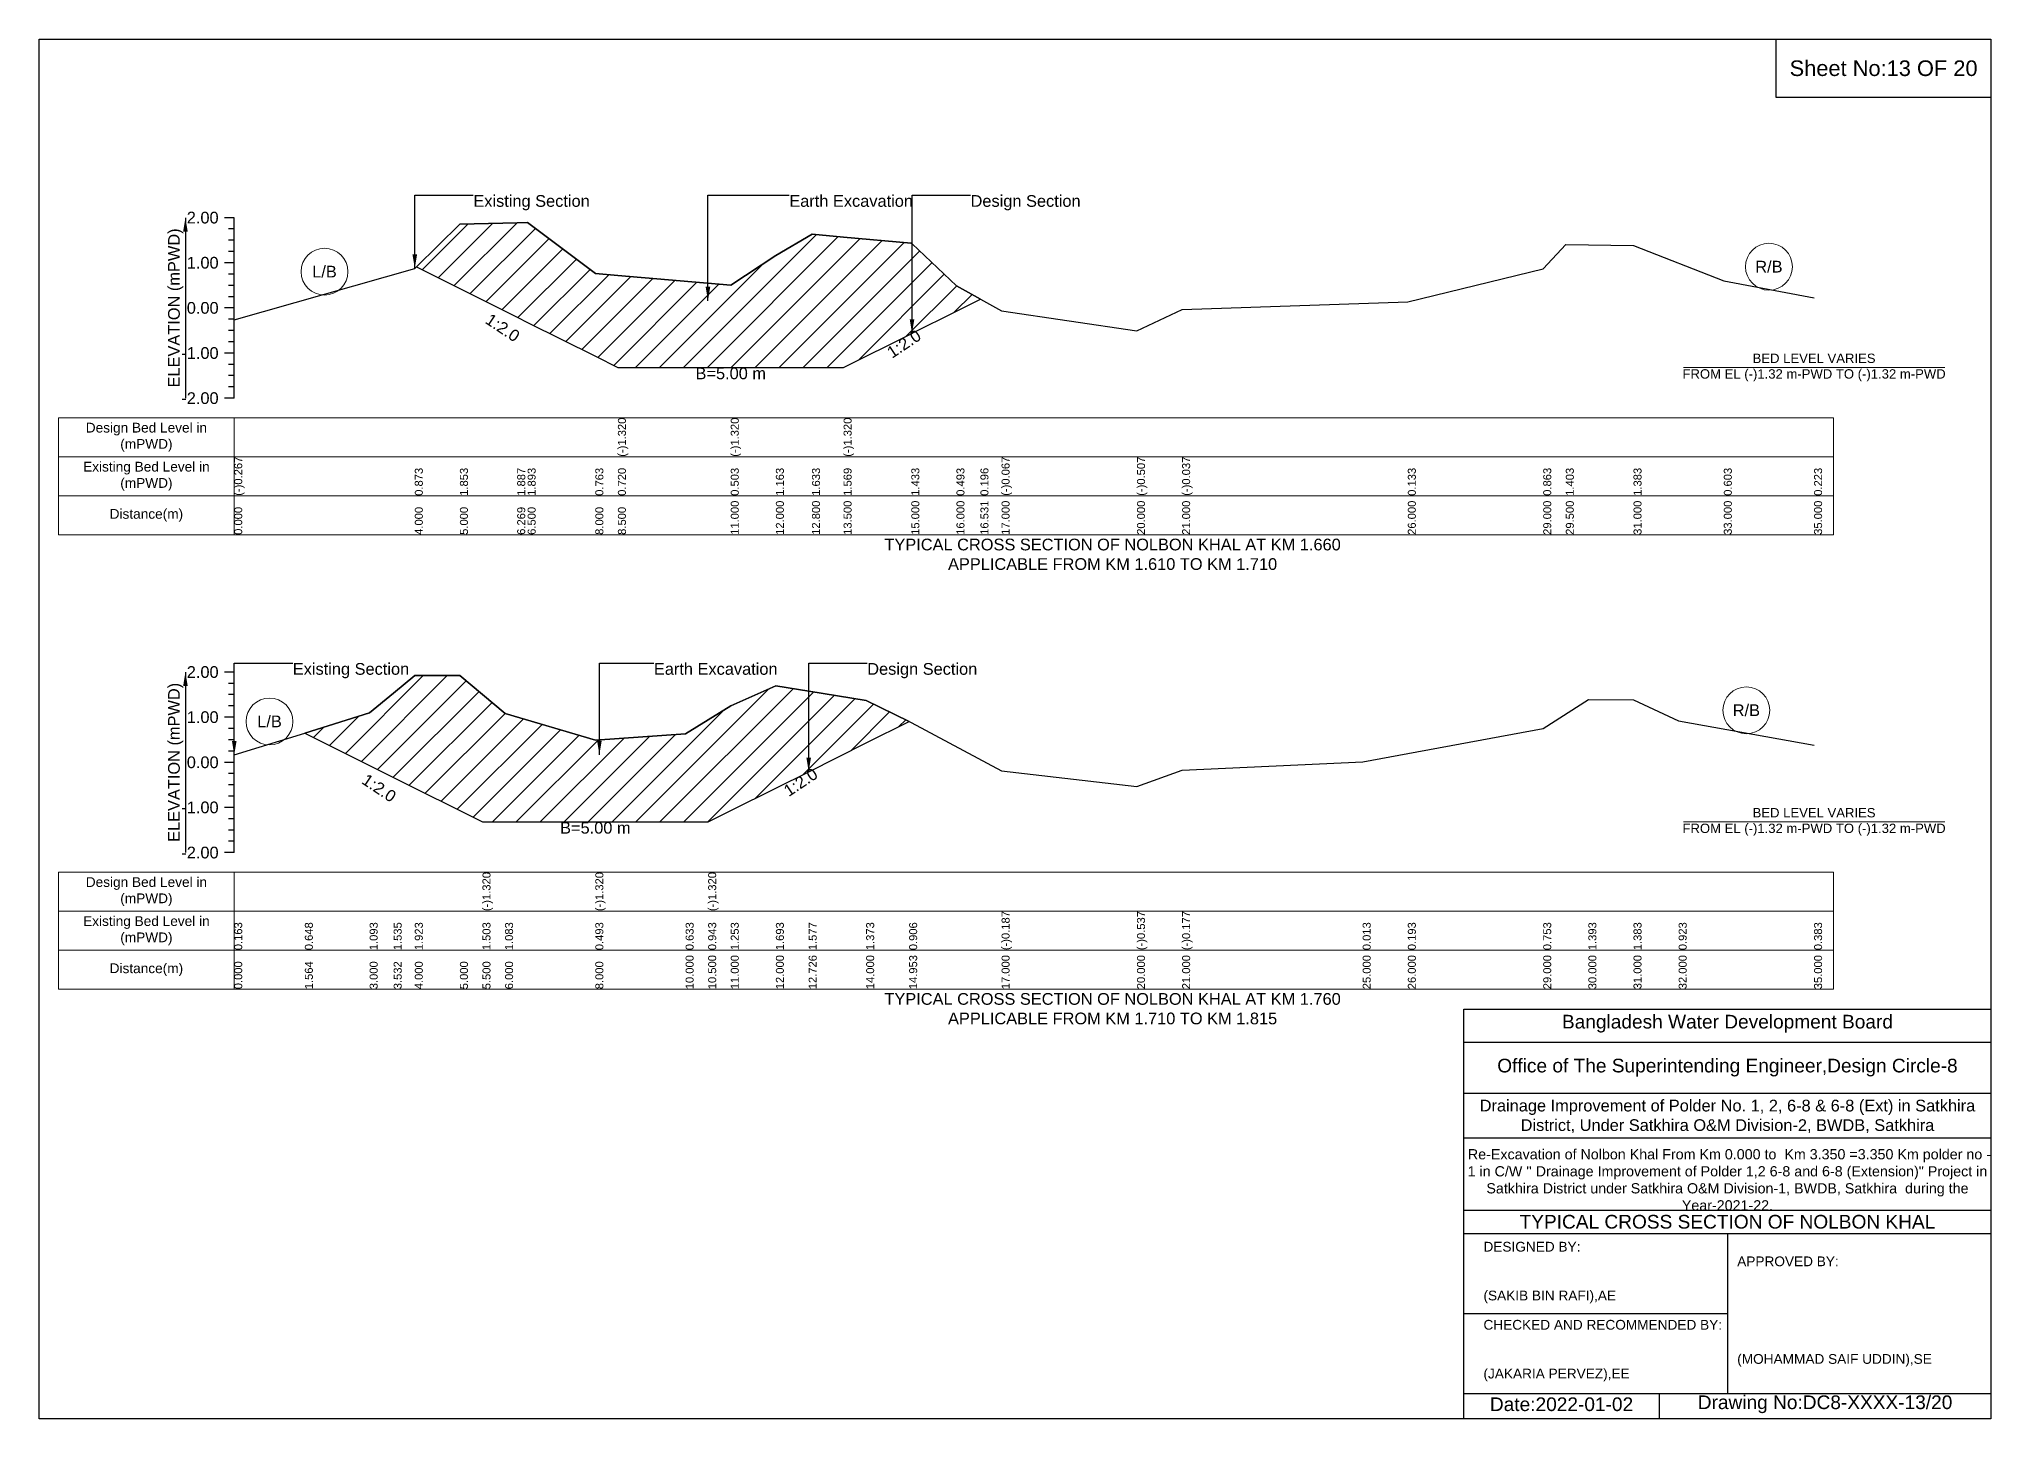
# Model space of a CAD drawing. Header units: inches. Extents: x 91000 to 298000, y -5656 to 0.
# Drawn here: x 220000 to 228000, y -5656 to 0 of the extents above; entities that cross this region are included whole.
import ezdxf

# ---------------------------------------------------------------- set-up
doc = ezdxf.new("R2010")
doc.units = ezdxf.units.IN
doc.header["$LTSCALE"] = 7
doc.header["$MEASUREMENT"] = 0
for name, color, linetype, lineweight in [('Cross section Data Border', 7, 'Continuous', 9), ('Cross Section Labels', 7, 'Continuous', 9), ('Existing_Bed_Level for Xsection', 7, 'Continuous', 25)]:
    doc.layers.add(name, color=color, linetype=linetype, lineweight=lineweight)
doc.styles.get("Standard").update_dxf_attribs({"font": 'arial.ttf'})
doc.dimstyles.get("Standard").update_dxf_attribs({"dimtxt": 0.18, "dimasz": 0.18, "dimexe": 0.18, "dimexo": 0.0625, "dimgap": 0.09, "dimtad": 0, "dimtih": 1, "dimtoh": 1, "dimdec": 4, "dimzin": 0, "dimdsep": 46, "dimtxsty": 'Standard', "dimcen": 0.09, "dimadec": 0, "dimazin": 0, "dimtfac": 1, "dimtdec": 4, "dimtofl": 0, "dimtmove": 0, "dimatfit": 3, "dimfxl": 1, "dimtolj": 1, "dimtzin": 0, "dimarcsym": 0})

msp = doc.modelspace()

# ---------------------------------------------------------------- hatches: boundary and pattern name
at = {"layer": 'Existing_Bed_Level for Xsection'}
h = msp.add_hatch(dxfattribs=at)
h.set_pattern_fill('ANSI31', color=256, scale=555, style=0)
h.paths.add_polyline_path([(221547.1, -933.7), (221725, -1022.7), (221959.8, -1140.1), (222002.5, -1161.4), (222280, -1300.2), (222372.5, -1346.4), (222835, -1346.4), (223020, -1346.4), (223168, -1346.4), (223297.5, -1346.4), (223575, -1207.7), (223577.9, -1206.2), (223760, -1115.2), (223858.3, -1066), (223760, -1011), (223577.9, -839.8), (223575, -837.1), (223297.5, -811.9), (223168, -800.1), (223020, -887.1), (222835, -1009.1), (222372.5, -969.1), (222280, -961), (222002.5, -752), (221959.8, -753.1), (221725, -759.4)])
h = msp.add_hatch(dxfattribs=at)
h.set_pattern_fill('ANSI31', color=256, scale=555, style=0)
h.paths.add_polyline_path([(221089.4, -2844.8), (221355, -2977.6), (221453.4, -3026.8), (221540, -3070.1), (221725, -3162.6), (221817.5, -3208.9), (221910, -3208.9), (222280, -3208.9), (222650, -3208.9), (222742.5, -3208.9), (222835, -3162.6), (223020, -3070.1), (223154.4, -3002.9), (223390, -2885.1), (223566.2, -2797), (223390, -2710.7), (223154.4, -2672.9), (223020, -2651.4), (222835, -2732.8), (222742.5, -2790.2), (222650, -2847.6), (222280, -2873.4), (221910, -2764.3), (221817.5, -2686.6), (221725, -2608.9), (221540, -2608.9), (221453.4, -2680.7), (221355, -2762.4)])

# ---------------------------------------------------------------- linework, layer by layer
for points in [[(220000, 0), (228000, 0), (228000, -5656), (220000, -5656)], [(227120, 0), (228000, 0), (228000, -240), (227120, -240)]]:
    msp.add_lwpolyline(points, close=True)
for points in [[(225840, -5656), (225840, -3976), (228000, -3976)], [(225840, -4112), (228000, -4112)], [(225840, -4320), (228000, -4320)], [(225840, -4504), (228000, -4504)], [(225840, -4800), (228000, -4800)], [(225840, -4896), (228000, -4896)], [(226920, -4896), (226920, -5552)], [(225840, -5224), (226920, -5224)], [(225840, -5552), (228000, -5552)], [(226640, -5552), (226640, -5656)]]:
    msp.add_lwpolyline(points)
at = {"layer": 'Cross section Data Border'}
for points in [[(220080, -1552.2), (227355, -1552.2), (227355, -2032.2), (220080, -2032.2)], [(220080, -3414.7), (227355, -3414.7), (227355, -3894.7), (220080, -3894.7)]]:
    msp.add_lwpolyline(points, close=True, dxfattribs=at)
for points in [[(220800, -1552.2), (220800, -2032.2)], [(220080, -1712.2), (227355, -1712.2)], [(220080, -1872.2), (227355, -1872.2)], [(220800, -3414.7), (220800, -3894.7)], [(220080, -3574.7), (227355, -3574.7)], [(220080, -3734.7), (227355, -3734.7)]]:
    msp.add_lwpolyline(points, dxfattribs=at)
at = {"layer": 'Cross Section Labels'}
for points in [[(226739.2, -1346.4), (227810.8, -1346.4)], [(226739.2, -3208.9), (227810.8, -3208.9)]]:
    msp.add_lwpolyline(points, dxfattribs=at)
for centre in [(221170, -953.6), (227090, -933.3), (220944.7, -2797.1), (226997.5, -2751.3)]:
    msp.add_circle(centre, 96, dxfattribs=at)
at = {"layer": 'Existing_Bed_Level for Xsection'}
for points in [[(220800, -732.2), (220760, -732.2)], [(220800, -778.5), (220776, -778.5)], [(220800, -1472.2), (220800, -1287.2), (220800, -1102.2), (220800, -917.2), (220800, -732.2)], [(220800, -1151.6), (221540, -940.7), (221547.1, -933.7), (221725, -759.4), (221959.8, -753.1), (222002.5, -752), (222280, -961), (222372.5, -969.1), (222372.5, -969.1), (222835, -1009.1), (222835, -1009.1), (223020, -887.1), (223168, -800.1), (223297.5, -811.9), (223297.5, -811.9), (223575, -837.1), (223577.9, -839.8), (223760, -1011), (223858.3, -1066), (223945, -1114.6), (224500, -1196), (224685, -1109), (225610, -1077.6), (226165, -942.5), (226257.5, -842.7), (226535, -846.4), (226905, -990.7), (227275, -1061)], [(220800, -824.7), (220776, -824.7)], [(220800, -871), (220776, -871)], [(220800, -917.2), (220760, -917.2)], [(220800, -963.5), (220776, -963.5)], [(220800, -1009.7), (220776, -1009.7)], [(220800, -1102.2), (220760, -1102.2)], [(220800, -1056), (220776, -1056)], [(220800, -1148.5), (220776, -1148.5)], [(220800, -1194.7), (220776, -1194.7)], [(220800, -1241), (220776, -1241)], [(220800, -1287.2), (220760, -1287.2)], [(220800, -1333.5), (220776, -1333.5)], [(220800, -1379.7), (220776, -1379.7)], [(220800, -1426), (220776, -1426)], [(220800, -1472.2), (220760, -1472.2)], [(220800, -2594.7), (220760, -2594.7)], [(220800, -3334.7), (220800, -3149.7), (220800, -2964.7), (220800, -2779.7), (220800, -2594.7)], [(220800, -2934.5), (221089.4, -2844.8), (221355, -2762.4), (221453.4, -2680.7), (221540, -2608.9), (221725, -2608.9), (221817.5, -2686.6), (221817.5, -2686.6), (221910, -2764.3), (222280, -2873.4), (222280, -2873.4), (222650, -2847.6), (222742.5, -2790.2), (222742.5, -2790.2), (222835, -2732.8), (223020, -2651.4), (223154.4, -2672.9), (223390, -2710.7), (223566.2, -2797), (223575, -2801.3), (223945, -2999.2), (224500, -3064), (224685, -2997.4), (225425, -2962.2), (225610, -2928.9), (226165, -2825.3), (226350, -2706.9), (226535, -2708.8), (226720, -2793.9), (227275, -2893.8)], [(220800, -2640.9), (220776, -2640.9)], [(220800, -2687.2), (220776, -2687.2)], [(220800, -2779.7), (220760, -2779.7)], [(220800, -2733.4), (220776, -2733.4)], [(220800, -2825.9), (220776, -2825.9)], [(220800, -2872.2), (220776, -2872.2)], [(220800, -2918.4), (220776, -2918.4)], [(220800, -2964.7), (220760, -2964.7)], [(220800, -3010.9), (220776, -3010.9)], [(220800, -3057.2), (220776, -3057.2)], [(220800, -3103.4), (220776, -3103.4)], [(220800, -3149.7), (220760, -3149.7)], [(220800, -3195.9), (220776, -3195.9)], [(220800, -3242.2), (220776, -3242.2)], [(220800, -3334.7), (220760, -3334.7)], [(220800, -3288.4), (220776, -3288.4)]]:
    msp.add_lwpolyline(points, dxfattribs=at)
for points in [[(221547.1, -933.7), (221725, -1022.7), (221959.8, -1140.1), (222002.5, -1161.4), (222280, -1300.2), (222372.5, -1346.4), (222372.5, -1346.4), (222835, -1346.4), (222835, -1346.4), (223020, -1346.4), (223168, -1346.4), (223297.5, -1346.4), (223297.5, -1346.4), (223575, -1207.7), (223577.9, -1206.2), (223760, -1115.2), (223858.3, -1066), (223760, -1011), (223577.9, -839.8), (223575, -837.1), (223297.5, -811.9), (223297.5, -811.9), (223168, -800.1), (223020, -887.1), (222835, -1009.1), (222835, -1009.1), (222372.5, -969.1), (222372.5, -969.1), (222280, -961), (222002.5, -752), (221959.8, -753.1), (221725, -759.4)], [(221089.4, -2844.8), (221089.4, -2844.8), (221355, -2977.6), (221453.4, -3026.8), (221540, -3070.1), (221725, -3162.6), (221817.5, -3208.9), (221817.5, -3208.9), (221910, -3208.9), (222280, -3208.9), (222280, -3208.9), (222650, -3208.9), (222742.5, -3208.9), (222742.5, -3208.9), (222835, -3162.6), (223020, -3070.1), (223154.4, -3002.9), (223390, -2885.1), (223566.2, -2797), (223566.2, -2797), (223566.2, -2797), (223390, -2710.7), (223154.4, -2672.9), (223020, -2651.4), (222835, -2732.8), (222742.5, -2790.2), (222742.5, -2790.2), (222650, -2847.6), (222280, -2873.4), (222280, -2873.4), (221910, -2764.3), (221817.5, -2686.6), (221817.5, -2686.6), (221725, -2608.9), (221540, -2608.9), (221453.4, -2680.7), (221355, -2762.4), (221089.4, -2844.8)]]:
    msp.add_lwpolyline(points, close=True, dxfattribs=at)

# ---------------------------------------------------------------- texts
at = {"attachment_point": 5}
for s, insert, char_height in [('Sheet No:13 OF 20', (227560, -120), 64), ('Bangladesh Water Development Board', (226920, -4036), 56), ('Office of The Superintending Engineer,Design Circle-8', (226920, -4216), 56)]:
    msp.add_mtext(s, dxfattribs=dict(at, insert=insert, char_height=char_height))
for s, insert, char_height, width, attachment_point in [('Drainage Improvement of Polder No. 1, 2, 6-8 & 6-8 (Ext) in Satkhira District, Under Satkhira O&M Division-2, BWDB, Satkhira', (226920, -4416), 48, 2240, 5), (' Re-Excavation of Nolbon Khal From Km 0.000 to  Km 3.350 =3.350 Km polder no - 1 in C/W \'\' Drainage Improvement of Polder 1,2 6-8 and 6-8 (Extension)" Project in Satkhira District under Satkhira O&M Division-1, BWDB, Satkhira  during the Year-2021-22. ', (226920, -4676), 41.8678, 2160, 5), ('TYPICAL CROSS SECTION OF NOLBON KHAL', (226920, -4848), 56, 2240, 5), ('DESIGNED BY:^J^J^J(SAKIB BIN RAFI),AE', (225920, -5056), 40, 1120, 4), ('APPROVED BY:^J^J^J^J^J^J(MOHAMMAD SAIF UDDIN),SE', (226960, -5216), 40, 1120, 4), ('CHECKED AND RECOMMENDED BY:^J^J^J(JAKARIA PERVEZ),EE', (225920, -5376), 40, 1120, 4), ('Date:2022-01-02', (226240, -5596), 56, 1120, 5), ('Drawing No:DC8-XXXX-13/20', (227320, -5596), 56, 1760, 5)]:
    msp.add_mtext(s, dxfattribs=dict(insert=insert, char_height=char_height, width=width, attachment_point=attachment_point))
at = {"layer": 'Cross section Data Border', "char_height": 40, "width": 640, "attachment_point": 5}
for s, insert in [('Design Bed Level in (mPWD)', (220440, -1632.2)), ('Existing Bed Level in (mPWD)', (220440, -1792.2)), ('Distance(m)', (220440, -1952.2)), ('Design Bed Level in (mPWD)', (220440, -3494.7)), ('Existing Bed Level in (mPWD)', (220440, -3654.7)), ('Distance(m)', (220440, -3814.7))]:
    msp.add_mtext(s, dxfattribs=dict(at, insert=insert))
at = {"layer": 'Cross Section Labels'}
for s, insert, char_height, attachment_point in [('Existing Section', (221780, -639.7), 48, 1), ('Earth Excavation', (223075, -639.7), 48, 1), ('Design Section', (223817.9, -639.7), 48, 1), ('L/B', (221170, -953.6), 48, 5), ('R/B', (227090, -933.3), 48, 5), ('B=5.00 m', (222835, -1346.4), 48, 2), ('BED LEVEL VARIES ^JFROM EL (-)1.32 m-PWD TO (-)1.32 m-PWD', (227275, -1346.4), 38.4, 5), ('TYPICAL CROSS SECTION OF NOLBON KHAL AT KM 1.660^JAPPLICABLE FROM KM 1.610 TO KM 1.710', (224400, -2112.2), 48, 5), ('Existing Section', (221040, -2557.7), 48, 1), ('Earth Excavation', (222520, -2557.7), 48, 1), ('Design Section', (223394.4, -2557.7), 48, 1), ('L/B', (220944.7, -2797.1), 48, 5), ('R/B', (226997.5, -2751.3), 48, 5), ('BED LEVEL VARIES ^JFROM EL (-)1.32 m-PWD TO (-)1.32 m-PWD', (227275, -3208.9), 38.4, 5), ('B=5.00 m', (222280, -3208.9), 48, 2), ('TYPICAL CROSS SECTION OF NOLBON KHAL AT KM 1.760^JAPPLICABLE FROM KM 1.710 TO KM 1.815', (224400, -3974.7), 48, 5)]:
    msp.add_mtext(s, dxfattribs=dict(at, insert=insert, char_height=char_height, attachment_point=attachment_point))
at = {"layer": 'Cross Section Labels', "char_height": 48, "attachment_point": 2}
for insert, rotation in [((221913.6, -1163.2), 326.30993), ((223531.6, -1229.3), 33.69007), ((221407.2, -3049.9), 326.30993), ((223108.1, -3026.1), 33.69007)]:
    msp.add_mtext('1:2.0', dxfattribs=dict(at, insert=insert, rotation=rotation))
at = {"layer": 'Existing_Bed_Level for Xsection', "char_height": 48, "attachment_point": 6}
for s, insert in [('2.00', (220736, -732.2)), ('1.00', (220736, -917.2)), ('0.00', (220736, -1102.2)), ('-1.00', (220736, -1287.2)), ('-2.00', (220736, -1472.2)), ('2.00', (220736, -2594.7)), ('1.00', (220736, -2779.7)), ('0.00', (220736, -2964.7)), ('-1.00', (220736, -3149.7)), ('-2.00', (220736, -3334.7))]:
    msp.add_mtext(s, dxfattribs=dict(at, insert=insert))
at = {"layer": 'Existing_Bed_Level for Xsection', "rotation": 90}
for s, insert, char_height, attachment_point in [('ELEVATION (mPWD)', (220560, -1102.2), 48, 5), ('(-)1.320', (222372.5, -1712.2), 32.8, 1), ('(-)1.320', (222835, -1712.2), 32.8, 1), ('(-)1.320', (223297.5, -1712.2), 32.8, 1), ('(-)0.267', (220800, -1872.2), 32.8, 1), ('0.873', (221540, -1872.2), 32.8, 1), ('1.853', (221725, -1872.2), 32.8, 1), ('1.887', (221959.8, -1872.2), 32.8, 1), ('1.893', (222002.5, -1872.2), 32.8, 1), ('0.763', (222280, -1872.2), 32.8, 1), ('0.720', (222372.5, -1872.2), 32.8, 1), ('0.503', (222835, -1872.2), 32.8, 1), ('1.163', (223020, -1872.2), 32.8, 1), ('1.633', (223168, -1872.2), 32.8, 1), ('1.569', (223297.5, -1872.2), 32.8, 1), ('1.433', (223575, -1872.2), 32.8, 1), ('0.493', (223760, -1872.2), 32.8, 1), ('0.196', (223858.3, -1872.2), 32.8, 1), ('(-)0.067', (223945, -1872.2), 32.8, 1), ('(-)0.507', (224500, -1872.2), 32.8, 1), ('(-)0.037', (224685, -1872.2), 32.8, 1), ('0.133', (225610, -1872.2), 32.8, 1), ('0.863', (226165, -1872.2), 32.8, 1), ('1.403', (226257.5, -1872.2), 32.8, 1), ('1.383', (226535, -1872.2), 32.8, 1), ('0.603', (226905, -1872.2), 32.8, 1), ('0.223', (227275, -1872.2), 32.8, 1), ('0.000', (220800, -2032.2), 32.8, 1), ('4.000', (221540, -2032.2), 32.8, 1), ('5.000', (221725, -2032.2), 32.8, 1), ('6.269', (221959.8, -2032.2), 32.8, 1), ('6.500', (222002.5, -2032.2), 32.8, 1), ('8.000', (222280, -2032.2), 32.8, 1), ('8.500', (222372.5, -2032.2), 32.8, 1), ('11.000', (222835, -2032.2), 32.8, 1), ('12.000', (223020, -2032.2), 32.8, 1), ('12.800', (223168, -2032.2), 32.8, 1), ('13.500', (223297.5, -2032.2), 32.8, 1), ('15.000', (223575, -2032.2), 32.8, 1), ('16.000', (223760, -2032.2), 32.8, 1), ('16.531', (223858.3, -2032.2), 32.8, 1), ('17.000', (223945, -2032.2), 32.8, 1), ('20.000', (224500, -2032.2), 32.8, 1), ('21.000', (224685, -2032.2), 32.8, 1), ('26.000', (225610, -2032.2), 32.8, 1), ('29.000', (226165, -2032.2), 32.8, 1), ('29.500', (226257.5, -2032.2), 32.8, 1), ('31.000', (226535, -2032.2), 32.8, 1), ('33.000', (226905, -2032.2), 32.8, 1), ('35.000', (227275, -2032.2), 32.8, 1), ('ELEVATION (mPWD)', (220560, -2964.7), 48, 5), ('(-)1.320', (221817.5, -3574.7), 32.8, 1), ('(-)1.320', (222280, -3574.7), 32.8, 1), ('(-)1.320', (222742.5, -3574.7), 32.8, 1), ('(-)0.187', (223945, -3734.7), 32.8, 1), ('(-)0.537', (224500, -3734.7), 32.8, 1), ('(-)0.177', (224685, -3734.7), 32.8, 1), ('0.163', (220800, -3734.7), 32.8, 1), ('0.648', (221089.4, -3734.7), 32.8, 1), ('1.093', (221355, -3734.7), 32.8, 1), ('1.535', (221453.4, -3734.7), 32.8, 1), ('1.923', (221540, -3734.7), 32.8, 1), ('1.503', (221817.5, -3734.7), 32.8, 1), ('1.083', (221910, -3734.7), 32.8, 1), ('0.493', (222280, -3734.7), 32.8, 1), ('0.633', (222650, -3734.7), 32.8, 1), ('0.943', (222742.5, -3734.7), 32.8, 1), ('1.253', (222835, -3734.7), 32.8, 1), ('1.693', (223020, -3734.7), 32.8, 1), ('1.577', (223154.4, -3734.7), 32.8, 1), ('1.373', (223390, -3734.7), 32.8, 1), ('0.906', (223566.2, -3734.7), 32.8, 1), ('0.013', (225425, -3734.7), 32.8, 1), ('0.193', (225610, -3734.7), 32.8, 1), ('0.753', (226165, -3734.7), 32.8, 1), ('1.393', (226350, -3734.7), 32.8, 1), ('1.383', (226535, -3734.7), 32.8, 1), ('0.923', (226720, -3734.7), 32.8, 1), ('0.383', (227275, -3734.7), 32.8, 1), ('10.000', (222650, -3894.7), 32.8, 1), ('10.500', (222742.5, -3894.7), 32.8, 1), ('11.000', (222835, -3894.7), 32.8, 1), ('12.000', (223020, -3894.7), 32.8, 1), ('12.726', (223154.4, -3894.7), 32.8, 1), ('14.000', (223390, -3894.7), 32.8, 1), ('14.953', (223566.2, -3894.7), 32.8, 1), ('17.000', (223945, -3894.7), 32.8, 1), ('20.000', (224500, -3894.7), 32.8, 1), ('21.000', (224685, -3894.7), 32.8, 1), ('25.000', (225425, -3894.7), 32.8, 1), ('26.000', (225610, -3894.7), 32.8, 1), ('29.000', (226165, -3894.7), 32.8, 1), ('30.000', (226350, -3894.7), 32.8, 1), ('31.000', (226535, -3894.7), 32.8, 1), ('32.000', (226720, -3894.7), 32.8, 1), ('35.000', (227275, -3894.7), 32.8, 1), ('0.000', (220800, -3894.7), 32.8, 1), ('1.564', (221089.4, -3894.7), 32.8, 1), ('3.000', (221355, -3894.7), 32.8, 1), ('3.532', (221453.4, -3894.7), 32.8, 1), ('4.000', (221540, -3894.7), 32.8, 1), ('5.000', (221725, -3894.7), 32.8, 1), ('5.500', (221817.5, -3894.7), 32.8, 1), ('6.000', (221910, -3894.7), 32.8, 1), ('8.000', (222280, -3894.7), 32.8, 1)]:
    msp.add_mtext(s, dxfattribs=dict(at, insert=insert, char_height=char_height, attachment_point=attachment_point))

# ---------------------------------------------------------------- leaders
at = {"layer": 'Cross Section Labels', "annotation_type": 0, "has_hookline": 1, "hookline_direction": 0}
for points, text_width in [([(221540, -940.7), (221540, -639.7), (221779.9, -639.7)], 467.2), ([(222741.6, -1073.1), (222741.6, -639.7), (223074.9, -639.7)], 497), ([(223577.9, -1206.2), (223577.9, -639.7), (223817.8, -639.7)], 441.2), ([(220800, -2934.5), (220800, -2557.7), (221039.9, -2557.7)], 467.2), ([(222296.6, -2934.1), (222296.6, -2557.7), (222519.9, -2557.7)], 497), ([(223154.4, -3002.9), (223154.4, -2557.7), (223394.3, -2557.7)], 441.2)]:
    msp.add_leader(points, dimstyle='Standard', override={"dimasz": 57.6}, dxfattribs=dict(at, text_width=text_width))
at = {"layer": 'Existing_Bed_Level for Xsection'}
for points in [[(220600, -732.2), (220600, -1472.2)], [(220600, -2594.7), (220600, -3334.7)]]:
    msp.add_leader(points, dimstyle='Standard', override={"dimasz": 57.6}, dxfattribs=at)

doc.saveas('drawing.dxf')
